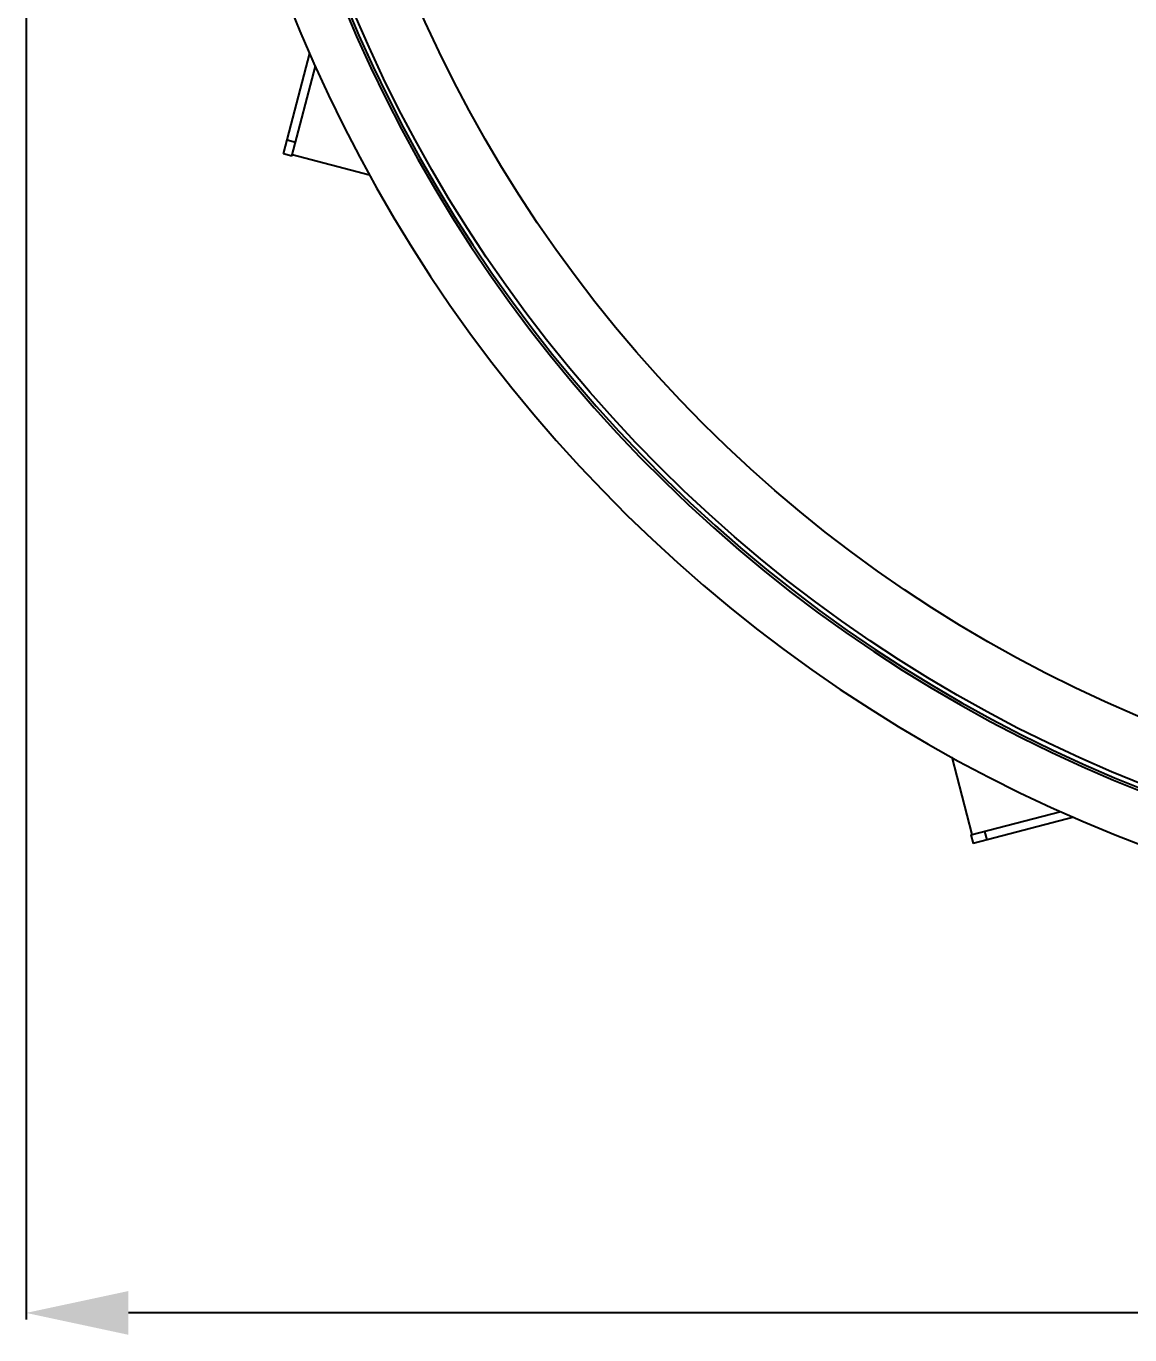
# Model space of a CAD drawing. Header units: millimetres. Extents: x 395 to 3386, y 0 to 2798.
# Drawn here: x 814.8 to 1066.4, y 1640.5 to 1938.9 of the extents above; entities that cross this region are included whole.
import ezdxf

# ---------------------------------------------------------------- set-up
doc = ezdxf.new("R2010")
doc.units = ezdxf.units.MM
doc.header["$LTSCALE"] = 217.8
doc.header["$PDMODE"] = 3
doc.header["$PDSIZE"] = 8
doc.layers.get('0').update_dxf_attribs({"linetype": 'CONTINUOUS'})
doc.layers.get('Defpoints').update_dxf_attribs({"linetype": 'CONTINUOUS'})
doc.layers.add('02___PRT_ALL_AXES', color=7, linetype='CONTINUOUS')
doc.styles.get("Standard").update_dxf_attribs({"font": 'taile.ttf'})
doc.dimstyles.new('DIMSTYLE_1', dxfattribs={"dimtxt": 23.333333, "dimasz": 23.333333, "dimexe": 1.5, "dimexo": 1, "dimgap": 0.875, "dimtad": 1, "dimdsep": 46, "dimtxsty": 'Standard', "dimblk": '_FILLED', "dimblk1": '_FILLED', "dimblk2": '_FILLED', "dimcen": 0.09, "dimazin": 2, "dimtp": 0.01, "dimtm": 0.01, "dimtfac": 1, "dimtofl": 0, "dimtmove": 0, "dimatfit": 3, "dimldrblk": '_FILLED', "dimfxl": 1, "dimtolj": 1, "dimarcsym": 0})

# ---------------------------------------------------------------- blocks, each defined once
blk = doc.blocks.new('_FILLED')
at = {"color": 0, "linetype": 'ByBlock'}
blk.add_solid([(0, 0), (-1, 0.214), (-1, -0.214)], dxfattribs=at)
blk = doc.blocks.new('*D113')
at = {"color": 0, "linetype": 'Continuous', "lineweight": -2}
for p, q in [((1525.61, 2046.24), (1525.61, 1644.01)), ((814.81, 1962.5), (814.81, 1644.01)), ((1502.28, 1645.51), (838.15, 1645.51))]:
    blk.add_line(p, q, dxfattribs=at)
at = {"layer": 'Defpoints', "color": 0}
for p in [(1525.61, 2047.24), (814.81, 1963.5), (814.81, 1645.51)]:
    blk.add_point(p, dxfattribs=at)
at = {"color": 0, "linetype": 'ByBlock', "lineweight": -2, "xscale": 23.3333333333, "yscale": 23.3333333333, "zscale": 23.3333333333, "rotation": 180}
blk.add_blockref('_FILLED', (814.81, 1645.51), dxfattribs=at)
at = {"color": 0, "linetype": 'ByBlock', "lineweight": -2, "xscale": 23.3333333333, "yscale": 23.3333333333, "zscale": 23.3333333333}
blk.add_blockref('_FILLED', (1525.61, 1645.51), dxfattribs=at)
at = {"color": 0, "insert": (1170.06, 1677.5), "char_height": 23.333, "attachment_point": 2, "line_spacing_factor": 0.9}
blk.add_mtext('\\A1;710', dxfattribs=at)

msp = doc.modelspace()

# ---------------------------------------------------------------- linework, layer by layer
at = {"linetype": 'Continuous'}
for p, q in [((873.4828, 1909.793), (879.4773, 1932.7392)), ((875.4178, 1909.2875), (880.775, 1929.794)), ((876.2377, 1912.4258), (874.3026, 1912.9313)), ((875.4178, 1909.2875), (873.4828, 1909.793)), ((893.1305, 1904.9856), (875.4974, 1909.5921)), ((1030.5171, 1754.5724), (1025.9102, 1772.2069)), ((1030.2125, 1754.4928), (1050.7117, 1759.8481)), ((1053.6671, 1758.5531), (1030.718, 1752.5578)), ((1033.3508, 1755.3127), (1033.8563, 1753.3776)), ((1030.2125, 1754.4928), (1030.718, 1752.5578))]:
    msp.add_line(p, q, dxfattribs=at)
at = {"layer": '02___PRT_ALL_AXES', "linetype": 'Continuous'}
for radius in [324, 310]:
    msp.add_circle((1188.3711, 2067.4461), radius, dxfattribs=at)
for radius, start, end in [(337, 8.822141, 357.527084), (325.5847, 5, 0), (325, 5, 0)]:
    msp.add_arc((1188.3711, 2067.4461), radius, start, end, dxfattribs=at)

# ---------------------------------------------------------------- dimensions: what is measured, and where the dimension line sits
at = {"linetype": 'Continuous'}
dim = msp.add_linear_dim(base=(814.8145, 1645.514), p1=(1525.6138, 2047.2394), p2=(814.8145, 1963.4982), angle=180, text='710', dimstyle='DIMSTYLE_1', dxfattribs=at)
dim.commit()
dim.dimension.update_dxf_attribs({"geometry": '*D113', "text_midpoint": (1170.0568, 1645.514), "dimtype": 160})

doc.saveas('drawing.dxf')
